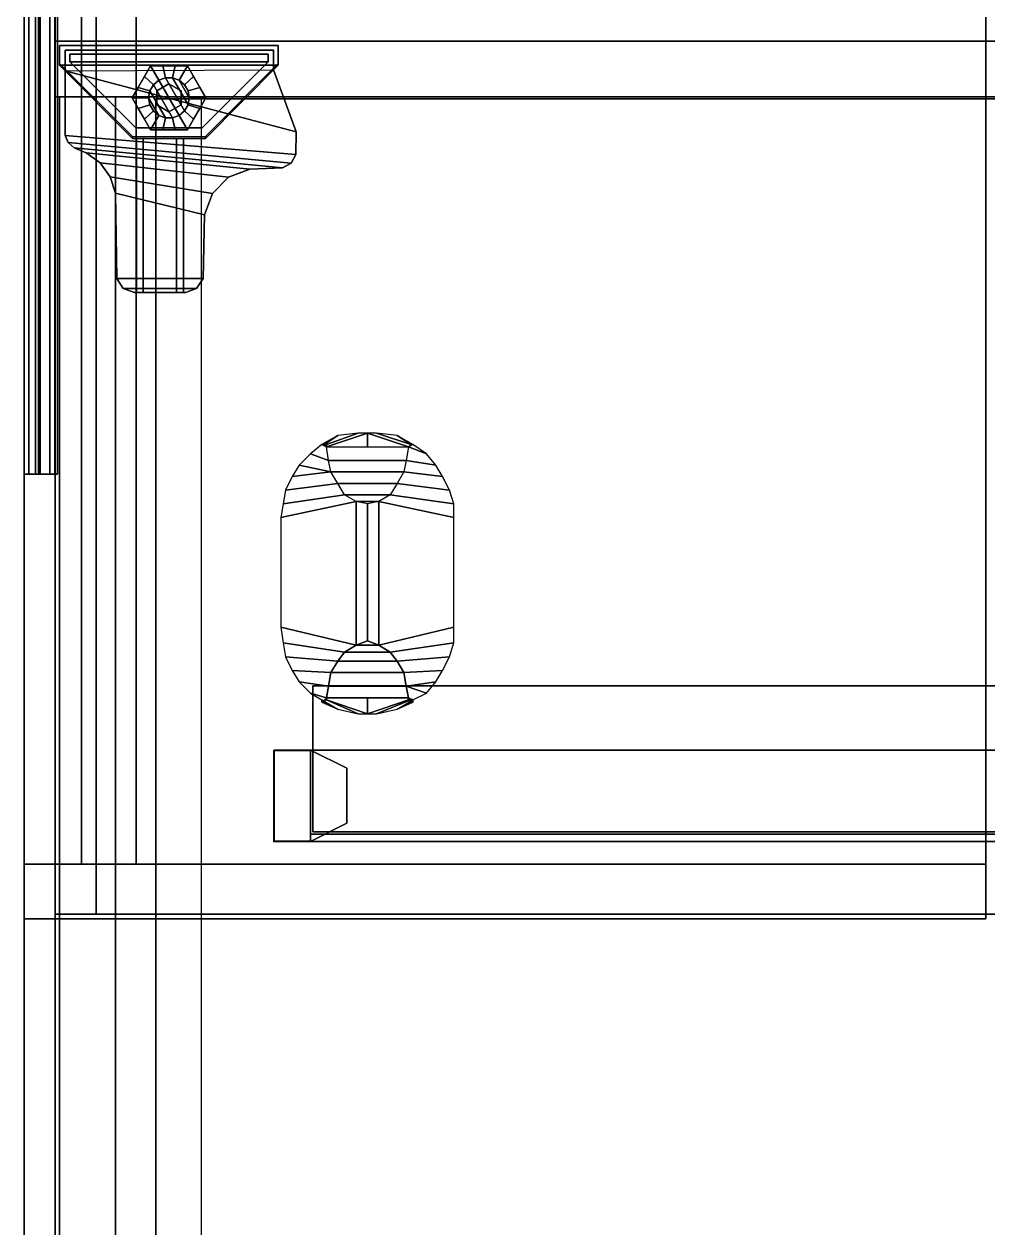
# Model space of a CAD drawing. Header units: inches. Extents: x 249 to 345, y -1454 to -1310.
# Drawn here: x 248.76 to 261.98, y -1398.45 to -1381.95 of the extents above; entities that cross this region are included whole.
import ezdxf

# ---------------------------------------------------------------- set-up
doc = ezdxf.new("R2010")
doc.units = ezdxf.units.IN
doc.header["$LTSCALE"] = 48
doc.header["$MEASUREMENT"] = 0
for name, color, linetype in [('A-FURN', 7, 'Continuous'), ('A-FURN-3-NODE', 7, 'Continuous'), ('A-FURN-3-STOR-MDF', 7, 'Continuous'), ('A-FURN-ATTRIBUTE-T', 7, 'Continuous'), ('A-FURN-P-ACSY-T', 7, 'Continuous'), ('A-FURN-P-STOR-T', 6, 'Continuous'), ('A-FURN-P-WKSF-T', 1, 'Continuous'), ('AFIST-3-SHPT', 11, 'Continuous'), ('AFUAC-3-BTPT', 11, 'Continuous'), ('AFUAC-3-TBFB', 8, 'Continuous'), ('AFUAC-P', 7, 'Continuous'), ('AFUST-3-CSLM', 13, 'Continuous'), ('AFUST-3-EDLM', 10, 'Continuous'), ('AFUST-3-FTPT', 11, 'Continuous'), ('AFUST-3-GDPT', 4, 'Continuous'), ('AFUST-3-TPLM', 15, 'Continuous'), ('AFUST-P', 6, 'Continuous'), ('AFUUS-P', 6, 'Continuous'), ('AFUWK-3-EDLM', 10, 'Continuous'), ('AFUWK-3-GCBK', 19, 'Continuous'), ('AFUWK-3-GCPL', 19, 'Continuous'), ('AFUWK-3-TPLM', 15, 'Continuous'), ('AFUWK-P', 1, 'Continuous'), ('AFUWS-3-CPPT', 11, 'Continuous'), ('AFUWS-3-LGPT', 9, 'Continuous'), ('AFUWS-P', 1, 'Continuous')]:
    doc.layers.add(name, color=color, linetype=linetype)
doc.styles.get("Standard").update_dxf_attribs({"font": 'archquik.shx'})

# ---------------------------------------------------------------- blocks, each defined once
blk = doc.blocks.new('3_ZDOC42ML')
at = {"layer": 'A-FURN-3-NODE'}
blk.add_point((0, 0), dxfattribs=at)
at = {"layer": 'AFUUS-P'}
blk.add_point((0, 0), dxfattribs=at)
at = {"layer": 'A-FURN-P-STOR-T', "flags": 1}
for tag, height in [('CAPTG', 2.5), ('CAPPN', 0.001), ('CAPMG', 0.001), ('CAPMC', 0.001), ('CAPQT', 0.001), ('CAPDH', 0.001), ('CAPGC', 0.001)]:
    blk.add_attdef(tag, (0, 0), '', height=height, dxfattribs=at)
at = {"layer": 'A-FURN-3-STOR-MDF'}
mesh = blk.add_polyface(dxfattribs=at)
corners = [(42, 0, 48.75), (41.25, 0, 48.75), (41.25, 0, 63.75), (42, 0, 63.75), (41.25, -13.188, 48.75), (42, -13.188, 48.75), (42, -13.188, 63.75), (41.25, -13.188, 63.75), (0, 0, 48.75), (0, 0, 63.75), (0.75, 0, 63.75), (0.75, 0, 48.75), (0, -13.188, 48.75), (0.75, -13.188, 48.75), (0.75, -13.188, 63.75), (0, -13.188, 63.75), (0.75, -13.188, 63), (41.25, -13.188, 63), (41.25, 0, 63), (0.75, 0, 63)]
mesh.append_faces([[corners[k] for k in face] for face in [(0, 1, 2, 3), (4, 5, 6, 7), (1, 0, 5, 4), (7, 6, 3, 2), (8, 9, 10, 11), (12, 13, 14, 15), (8, 11, 13, 12), (15, 14, 10, 9), (16, 17, 7, 14), (14, 7, 2, 10), (19, 18, 17, 16), (12, 15, 9, 8), (13, 11, 10, 14), (4, 7, 2, 1), (5, 0, 3, 6), (19, 10, 2, 18)]])
mesh = blk.add_polyface(dxfattribs=at)
corners = [(0.75, -0.786, 63), (41.25, -0.786, 63), (41.25, -0.786, 48.75), (0.75, -0.786, 48.75)]
mesh.append_faces([[corners[k] for k in face] for face in [(0, 1, 2, 3)]])
mesh = blk.add_polyface(dxfattribs=at)
corners = [(0.75, -13.188, 49.75), (41.25, -13.188, 49.75), (41.25, -1.536, 49.75), (0.75, -1.536, 49.75), (0.75, -13.188, 50.5), (41.25, -13.188, 50.5), (41.25, -1.536, 50.5), (0.75, -1.536, 50.5)]
mesh.append_faces([[corners[k] for k in face] for face in [(0, 1, 2, 3), (7, 6, 5, 4), (4, 5, 1, 0)]])
mesh = blk.add_polyface(dxfattribs=at)
corners = [(0.75, -1.536, 48.75), (41.25, -1.536, 48.75), (41.25, -1.536, 63), (0.75, -1.536, 63)]
mesh.append_faces([[corners[k] for k in face] for face in [(0, 1, 2, 3)]])
blk = doc.blocks.new('3KL243624A')
at = {"layer": 'AFUST-P'}
blk.add_point((36, 24), dxfattribs=at)
at = {"layer": 'AFIST-3-SHPT'}
mesh = blk.add_polyface(dxfattribs=at)
corners = [(0.796, 0.502, 17.204), (0.796, 0.502, 16.704), (35.206, 0.502, 16.704), (35.206, 0.502, 17.204), (35.206, 1.123, 16.704), (0.796, 1.123, 16.704), (0.796, 22.621, 17.204), (35.206, 22.621, 17.204), (35.206, 22.621, 16.704), (0.796, 22.621, 16.704), (0.796, 21.999, 16.704), (35.206, 21.999, 16.704)]
mesh.append_faces([[corners[k] for k in face] for face in [(0, 1, 2, 3), (1, 5, 4, 2), (6, 0, 3, 7), (7, 8, 9, 6), (8, 11, 10, 9)]])
mesh = blk.add_polyface(dxfattribs=at)
corners = [(35.206, 1.813, 16.829), (35.206, 1.813, 16.992), (35.206, 0.567, 17.204), (35.206, 0.567, 16.829), (35.206, 22.555, 16.829), (35.206, 22.555, 17.204), (35.206, 21.309, 16.992), (35.206, 21.309, 16.829), (35.206, 20.967, 16.829), (35.206, 20.967, 16.992), (35.206, 3.045, 16.992), (35.206, 3.045, 16.829)]
mesh.append_faces([[corners[k] for k in face] for face in [(6, 5, 9, 9), (2, 10, 9, 5), (10, 2, 1, 1)]], dxfattribs={"vtx0": -1, "vtx1": -1, "vtx2": -1})
mesh.append_faces([[corners[k] for k in face] for face in [(0, 1, 2, 3), (4, 5, 6, 7), (8, 9, 10, 11)]], dxfattribs={"vtx1": -1})
at = {"layer": 'AFUST-3-CSLM'}
mesh = blk.add_polyface(dxfattribs=at)
corners = [(0.765, 0, 4.704), (0.765, 23.175, 4.704), (35.235, 23.175, 4.704), (35.235, 0, 4.704), (36, 0, 22.127), (36, 24, 22.127), (36, 24, 3.939), (36, 0, 3.939), (35.235, 24, 22.127), (35.235, 0, 22.127), (35.235, 0, 3.939), (35.235, 24, 3.939), (35.235, 23.175, 3.939), (0.765, 23.175, 3.939), (0.765, 23.175, 22.127), (35.235, 23.175, 22.127), (35.235, 23.94, 22.127), (0.765, 23.94, 22.127), (0.765, 23.94, 3.939), (35.235, 23.94, 3.939), (0, 0, 3.939), (0, 24, 3.939), (0, 24, 22.127), (0, 0, 22.127), (0.765, 0, 22.127), (0.765, 24, 22.127), (0.765, 24, 3.939), (0.765, 0, 3.939)]
mesh.append_faces([[corners[k] for k in face] for face in [(0, 1, 2, 3), (4, 5, 6, 7), (8, 9, 4, 5), (10, 11, 8, 9), (6, 7, 10, 11), (4, 9, 10, 7), (6, 11, 8, 5), (15, 14, 13, 12), (14, 15, 16, 17), (19, 18, 17, 16), (18, 19, 12, 13), (12, 19, 16, 15), (14, 17, 18, 13), (12, 10, 3, 2), (20, 21, 22, 23), (22, 23, 24, 25), (24, 25, 26, 27), (26, 27, 20, 21), (20, 27, 24, 23), (10, 12, 13, 27), (1, 0, 27, 13), (3, 10, 27, 0), (21, 26, 25, 22)]])
at = {"layer": 'AFUST-3-EDLM'}
mesh = blk.add_polyface(dxfattribs=at)
corners = [(0, 24, 22.892), (0, 24, 22.127), (0, 0, 22.127), (0, 0, 22.892), (36, 0, 22.892), (36, 0, 22.127), (36, 24, 22.127), (36, 24, 22.892)]
mesh.append_faces([[corners[k] for k in face] for face in [(0, 1, 2, 3), (5, 4, 3, 2), (4, 5, 6, 7), (1, 0, 7, 6)]])
at = {"layer": 'AFUST-3-TPLM'}
mesh = blk.add_polyface(dxfattribs=at)
corners = [(0, 24, 22.892), (0, 0, 22.892), (36, 0, 22.892), (36, 24, 22.892)]
mesh.append_faces([[corners[k] for k in face] for face in [(0, 1, 2, 3)]])
mesh = blk.add_polyface(dxfattribs=at)
corners = [(0, 24, 22.127), (0, 0, 22.127), (36, 0, 22.127), (36, 24, 22.127)]
mesh.append_faces([[corners[k] for k in face] for face in [(0, 1, 2, 3)]])
blk = doc.blocks.new('336X24_ZF')
at = {"layer": 'AFUST-3-FTPT'}
mesh = blk.add_polyface(dxfattribs=at)
corners = [(35.94, 23.943, 3.939), (35.94, 23.943, 0.541), (35.694, 23.943, 0.541), (35.669, 23.943, 3.939), (34.666, 22.939, 3.939), (34.691, 22.939, 0.541), (34.691, 21.94, 0.541), (34.666, 21.94, 3.939), (35.669, 20.941, 3.939), (35.694, 20.941, 0.541), (35.94, 20.941, 0.541), (35.94, 20.941, 3.939)]
mesh.append_faces([[corners[k] for k in face] for face in [(0, 1, 2, 3), (5, 4, 3, 2), (4, 5, 6, 7), (9, 8, 7, 6), (8, 9, 10, 11), (1, 0, 11, 10)]])
mesh.append_faces([[corners[k] for k in face] for face in [(0, 3, 8, 11)]], dxfattribs={"vtx1": -1})
mesh.append_faces([[corners[k] for k in face] for face in [(3, 4, 7, 8)]], dxfattribs={"vtx3": -1})
mesh = blk.add_polyface(dxfattribs=at)
corners = [(32.555, 22.915, 4.001), (32.555, 22.915, 3.841), (32.555, 22.215, 3.841), (32.555, 22.215, 4.001), (32.609, 23.07, 4.001), (32.609, 23.07, 3.841), (33.916, 23.175, 4.001), (33.916, 23.175, 3.841), (32.747, 23.157, 3.841), (32.747, 23.157, 4.001), (32.608, 22.061, 4.001), (32.608, 22.061, 3.841), (32.745, 21.973, 4.001), (32.745, 21.973, 3.841), (33.618, 21.955, 3.841), (33.618, 21.955, 4.001), (34.14, 23.247, 4.001), (34.14, 23.247, 3.841), (34.33, 23.385, 4.001), (34.33, 23.385, 3.841), (34.537, 23.742, 4.001), (34.537, 23.742, 3.841), (34.469, 23.575, 3.841), (34.469, 23.575, 4.001), (34.609, 23.822, 4.001), (34.609, 23.822, 3.841), (34.707, 23.864, 4.001), (34.707, 23.864, 3.841), (33.912, 21.845, 4.001), (33.912, 21.845, 3.841), (34.134, 21.624, 4.001), (34.134, 21.624, 3.841), (34.245, 21.331, 3.841), (34.245, 21.331, 4.001), (34.263, 20.882, 4.001), (34.263, 20.882, 3.841), (34.328, 20.764, 4.001), (34.328, 20.764, 3.841), (35.877, 23.864, 4.001), (35.877, 23.864, 3.939), (35.59, 23.864, 3.939), (35.59, 23.864, 4.001), (35.877, 21.005, 4.001), (35.877, 21.005, 3.939), (35.605, 21.005, 3.939), (35.605, 21.005, 4.001), (34.754, 20.696, 3.841), (34.754, 20.696, 4.001), (35.605, 21.005, 3.841), (34.445, 20.698, 4.001), (34.445, 20.698, 3.841), (35.59, 23.864, 3.841)]
mesh.append_faces([[corners[k] for k in face] for face in [(0, 1, 2, 3), (6, 7, 8, 9), (12, 13, 14, 15), (20, 21, 22, 23), (35, 34, 33, 32), (39, 38, 42, 43), (45, 44, 43, 42), (48, 45, 47, 46), (49, 50, 46, 47)]])
mesh.append_faces([[corners[k] for k in face] for face in [(5, 4, 9, 8), (11, 10, 3, 2), (25, 24, 26, 27), (19, 18, 23, 22), (29, 28, 15, 14), (37, 36, 34, 35)]], dxfattribs={"vtx0": -1})
mesh.append_faces([[corners[k] for k in face] for face in [(17, 16, 18, 19), (31, 30, 28, 29), (11, 5, 8, 13), (17, 29, 14, 7), (19, 31, 29, 17), (22, 32, 31, 19), (13, 8, 7, 14), (27, 50, 37, 25), (25, 37, 35, 21), (51, 46, 50, 27)]], dxfattribs={"vtx0": -1, "vtx2": -1})
mesh.append_faces([[corners[k] for k in face] for face in [(48, 46, 51, 51)]], dxfattribs={"vtx1": -1, "vtx2": -1})
mesh.append_faces([[corners[k] for k in face] for face in [(26, 41, 40, 40)]], dxfattribs={"vtx1": -1, "vtx2": -1, "vtx3": -1})
mesh.append_faces([[corners[k] for k in face] for face in [(35, 32, 22, 21)]], dxfattribs={"vtx1": -1, "vtx3": -1})
mesh.append_faces([[corners[k] for k in face] for face in [(1, 0, 4, 5), (13, 12, 10, 11), (7, 6, 16, 17), (21, 20, 24, 25), (32, 33, 30, 31), (38, 39, 40, 41), (50, 49, 36, 37), (2, 1, 5, 11)]], dxfattribs={"vtx2": -1})
mesh.append_faces([[corners[k] for k in face] for face in [(40, 51, 27, 26)]], dxfattribs={"vtx3": -1})
mesh = blk.add_polyface(dxfattribs=at)
corners = [(35.818, 23.799, 2.452), (35.818, 23.799, 0.217), (35.717, 23.799, 0.217), (35.717, 23.799, 2.452), (34.811, 22.893, 2.452), (34.811, 22.893, 0.217), (34.811, 21.987, 0.217), (34.811, 21.987, 2.452), (35.717, 21.081, 2.452), (35.717, 21.081, 0.217), (35.818, 21.081, 0.217), (35.818, 21.081, 2.452)]
mesh.append_faces([[corners[k] for k in face] for face in [(0, 1, 2, 3), (5, 4, 3, 2), (4, 5, 6, 7), (9, 8, 7, 6), (8, 9, 10, 11), (1, 0, 11, 10)]])
mesh.append_faces([[corners[k] for k in face] for face in [(1, 10, 9, 2), (6, 5, 2, 9)]], dxfattribs={"vtx2": -1})
mesh = blk.add_polyface(dxfattribs=at)
corners = [(32.555, 22.887, 3.716), (32.555, 22.793, 3.716), (32.555, 22.793, 3.841), (32.555, 22.887, 3.841), (34.67, 22.793, 3.344), (34.67, 22.887, 3.344), (34.666, 22.887, 3.841), (34.666, 22.793, 3.841)]
mesh.append_faces([[corners[k] for k in face] for face in [(0, 1, 2, 3), (1, 0, 5, 4), (6, 5, 0, 3), (2, 1, 4, 7)]])
mesh = blk.add_polyface(dxfattribs=at)
corners = [(32.555, 22.337, 3.716), (32.555, 22.243, 3.716), (32.555, 22.243, 3.841), (32.555, 22.337, 3.841), (34.67, 22.243, 3.344), (34.67, 22.337, 3.344), (34.666, 22.337, 3.841), (34.666, 22.243, 3.841)]
mesh.append_faces([[corners[k] for k in face] for face in [(0, 1, 2, 3), (1, 0, 5, 4), (6, 5, 0, 3), (2, 1, 4, 7)]])
at = {"layer": 'AFUST-3-GDPT'}
mesh = blk.add_polyface(dxfattribs=at)
corners = [(35.659, 22.693, 0.097), (35.462, 22.579), (35.4, 22.653), (35.514, 22.776, 0.054), (35.316, 22.702), (35.365, 22.862, 0.055), (35.221, 22.719), (35.221, 22.945, 0.1), (35.126, 22.702), (35.077, 22.862, 0.052), (35.042, 22.653), (34.927, 22.776, 0.051), (34.98, 22.579), (34.784, 22.693, 0.096), (34.947, 22.488), (34.784, 22.525, 0.053), (34.947, 22.392), (34.784, 22.353, 0.053), (34.98, 22.301), (34.784, 22.187, 0.097), (35.659, 22.693, 0.217), (35.221, 22.945, 0.217), (34.784, 22.693, 0.217), (34.784, 22.187, 0.217), (35.659, 22.525, 0.054), (35.495, 22.488), (35.659, 22.353, 0.055), (35.496, 22.392), (35.659, 22.187, 0.1), (35.463, 22.301), (35.515, 22.104, 0.052), (35.4, 22.226), (35.365, 22.018, 0.051), (35.317, 22.178), (35.221, 21.935, 0.096), (35.221, 22.161), (35.076, 22.018, 0.053), (35.126, 22.178), (34.928, 22.104, 0.053), (35.042, 22.226), (35.659, 22.187, 0.217), (35.221, 21.935, 0.217)]
mesh.append_faces([[corners[k] for k in face] for face in [(5, 4, 6, 7), (11, 10, 12, 13), (17, 16, 18, 19), (6, 12, 10, 8), (24, 25, 1, 0), (30, 31, 29, 28), (36, 37, 35, 34)]], dxfattribs={"vtx0": -1})
mesh.append_faces([[corners[k] for k in face] for face in [(3, 2, 4, 5), (9, 8, 10, 11), (15, 14, 16, 17), (20, 3, 5, 21), (21, 9, 11, 22), (22, 11, 13, 13), (22, 15, 17, 23), (23, 17, 19, 19), (16, 2, 1, 18), (2, 16, 14, 4), (12, 6, 4, 14), (26, 27, 25, 24), (32, 33, 31, 30), (38, 39, 37, 36), (20, 24, 0, 0), (40, 26, 24, 20), (26, 40, 28, 28), (41, 32, 30, 40), (32, 41, 34, 34), (23, 38, 36, 41), (38, 23, 19, 19), (18, 1, 25, 39), (27, 37, 39, 25), (37, 27, 29, 35)]], dxfattribs={"vtx0": -1, "vtx2": -1})
mesh.append_faces([[corners[k] for k in face] for face in [(28, 40, 30, 30), (34, 41, 36, 36)]], dxfattribs={"vtx1": -1, "vtx2": -1})
mesh.append_faces([[corners[k] for k in face] for face in [(0, 1, 2, 3), (7, 6, 8, 9), (13, 12, 14, 15), (28, 29, 27, 26), (34, 35, 33, 32), (19, 18, 39, 38), (31, 33, 35, 29)]], dxfattribs={"vtx2": -1})
mesh.append_faces([[corners[k] for k in face] for face in [(20, 0, 3, 3), (5, 7, 21, 21), (21, 7, 9, 9), (22, 13, 15, 15)]], dxfattribs={"vtx2": -1, "vtx3": -1})
mesh.append_faces([[corners[k] for k in face] for face in [(20, 21, 22, 23), (23, 41, 40, 20)]], dxfattribs={"vtx3": -1})
mesh = blk.add_polyface(dxfattribs=at)
corners = [(35.03, 22.44, 0.217), (35.03, 22.44, 1.217), (35.125, 22.275, 1.217), (35.125, 22.275, 0.217), (35.317, 22.275, 1.217), (35.317, 22.275, 0.217), (35.412, 22.44, 1.217), (35.412, 22.44, 0.217), (35.317, 22.605, 1.217), (35.317, 22.605, 0.217), (35.125, 22.605, 1.217), (35.125, 22.605, 0.217)]
mesh.append_faces([[corners[k] for k in face] for face in [(0, 1, 2, 3), (3, 2, 4, 5), (5, 4, 6, 7), (7, 6, 8, 9), (9, 8, 10, 11), (11, 10, 1, 0)]])
blk = doc.blocks.new('KL243624A_THREEDVIEW_INVFOOT_____INVFOOT_____.ZF')
at = {"layer": 'A-FURN'}
blk.add_blockref('336X24_ZF', (0, 0), dxfattribs=at)
blk = doc.blocks.new('3_KL243624A_____XI_____XO_____INVFOOT_____-ZF')
at = {"layer": 'A-FURN'}
for name in ['3KL243624A', 'KL243624A_THREEDVIEW_INVFOOT_____INVFOOT_____.ZF']:
    blk.add_blockref(name, (0, 0), dxfattribs=at)
at = {"layer": 'A-FURN-ATTRIBUTE-T'}
blk.add_attdef('CAPTG', (0, 1), '', height=2.5, dxfattribs=at)
at = {"layer": 'A-FURN-ATTRIBUTE-T', "flags": 1}
for tag in ['CAPPN', 'CAPMG', 'CAPMC', 'CAPQT', 'CAPDH']:
    blk.add_attdef(tag, (0, 0), '', height=0.001, dxfattribs=at)
blk = doc.blocks.new('3_T52484S')
at = {"layer": 'AFUWK-P'}
for p in [(0, 0), (4.6875, -4.28125)]:
    blk.add_point(p, dxfattribs=at)
at = {"layer": 'A-FURN-P-WKSF-T', "flags": 1}
for tag, height in [('CAPTG', 2.5), ('CAPPN', 0.001), ('CAPMG', 0.001), ('CAPMC', 0.001), ('CAPQT', 0.001), ('CAPDH', 0.001), ('CAPGC', 0.001)]:
    blk.add_attdef(tag, (0, 0), '', height=height, dxfattribs=at)
at = {"layer": 'AFUWK-3-EDLM'}
mesh = blk.add_polyface(dxfattribs=at)
corners = [(0, 0, 28.25), (84, 0, 28.25), (84, 0, 29.5), (0, 0, 29.5), (84, -24, 28.25), (84, -24, 29.5), (0, -24, 28.25), (0, -24, 29.5)]
mesh.append_faces([[corners[k] for k in face] for face in [(0, 1, 2, 3), (1, 4, 5, 2), (4, 6, 7, 5), (6, 0, 3, 7)]])
at = {"layer": 'AFUWK-3-GCBK'}
mesh = blk.add_polyface(dxfattribs=at)
corners = [(2.75, -4.40625, 29.59375), (2.8125, -4.6875, 29.59375), (2.90625, -4.875, 29.59375), (2.9375, -4.875, 29.59375), (2.75, -4.28125, 29.59375), (2.9375, -4.84375, 29.59375), (2.96875, -4.28125, 29.59375), (2.96875, -4.84375, 29.59375), (2.9375, -4.90625, 29.59375), (2.90625, -4.90625, 29.59375), (3.125, -3.75, 29.59375), (2.96875, -3.71875, 29.59375), (3.125, -4.8125, 29.59375), (3.3125, -4.78125, 29.59375), (3.3125, -3.78125, 29.59375), (3.6875, -4.125, 29.59375), (3.59375, -3.96875, 29.59375), (3.59375, -4.59375, 29.59375), (3.6875, -4.4375, 29.59375), (3.46875, -3.875, 29.59375), (3.46875, -4.6875, 29.59375), (3.75, -4.28125, 29.59375), (2.9375, -3.71875, 29.59375), (2.90625, -3.6875, 29.59375), (2.8125, -3.875, 29.59375), (2.75, -4.15625, 29.59375), (2.90625, -3.65625, 29.59375), (2.9375, -3.65625, 29.59375)]
mesh.append_faces([[corners[k] for k in face] for face in [(6, 4, 5, 7)]], dxfattribs={"vtx0": -1, "vtx1": -1, "vtx3": -1})
mesh.append_faces([[corners[k] for k in face] for face in [(10, 12, 13, 14), (19, 20, 17, 16), (14, 13, 20, 19), (24, 26, 27, 27)]], dxfattribs={"vtx0": -1, "vtx2": -1})
mesh.append_faces([[corners[k] for k in face] for face in [(1, 9, 2, 2), (22, 25, 4, 4)]], dxfattribs={"vtx0": -1, "vtx2": -1, "vtx3": -1})
mesh.append_faces([[corners[k] for k in face] for face in [(8, 9, 1, 1), (21, 15, 18, 18)]], dxfattribs={"vtx1": -1, "vtx2": -1})
mesh.append_faces([[corners[k] for k in face] for face in [(11, 22, 4, 6), (23, 26, 24, 24)]], dxfattribs={"vtx1": -1, "vtx2": -1, "vtx3": -1})
mesh.append_faces([[corners[k] for k in face] for face in [(0, 1, 2, 3), (4, 0, 3, 5), (10, 11, 7, 12), (15, 16, 17, 18), (22, 23, 24, 25)]], dxfattribs={"vtx1": -1, "vtx3": -1})
mesh = blk.add_polyface(dxfattribs=at)
corners = [(6.59375, -4.28125, 29.59375), (6.40625, -4.28125, 29.59375), (6.40625, -4.84375, 29.59375), (6.4375, -4.875, 29.59375), (6.59375, -4.40625, 29.59375), (6.5625, -4.6875, 29.59375), (6.4375, -4.90625, 29.59375), (6.21875, -3.75, 29.59375), (6.40625, -3.71875, 29.59375), (6.21875, -4.8125, 29.59375), (6.0625, -4.78125, 29.59375), (6.0625, -3.78125, 29.59375), (5.65625, -4.125, 29.59375), (5.75, -3.96875, 29.59375), (5.75, -4.59375, 29.59375), (5.65625, -4.4375, 29.59375), (5.90625, -3.875, 29.59375), (5.90625, -4.6875, 29.59375), (5.625, -4.28125, 29.59375), (6.59375, -4.15625, 29.59375), (6.5625, -3.875, 29.59375), (6.4375, -3.6875, 29.59375), (6.4375, -3.71875, 29.59375), (6.4375, -3.65625, 29.59375)]
mesh.append_faces([[corners[k] for k in face] for face in [(0, 1, 2, 2), (8, 1, 0, 0)]], dxfattribs={"vtx0": -1, "vtx1": -1, "vtx2": -1, "vtx3": -1})
mesh.append_faces([[corners[k] for k in face] for face in [(7, 9, 10, 11), (16, 17, 14, 13), (11, 10, 17, 16)]], dxfattribs={"vtx0": -1, "vtx2": -1})
mesh.append_faces([[corners[k] for k in face] for face in [(3, 5, 4, 4), (20, 23, 21, 21)]], dxfattribs={"vtx0": -1, "vtx2": -1, "vtx3": -1})
mesh.append_faces([[corners[k] for k in face] for face in [(18, 12, 15, 15)]], dxfattribs={"vtx1": -1, "vtx2": -1})
mesh.append_faces([[corners[k] for k in face] for face in [(3, 6, 5, 5)]], dxfattribs={"vtx1": -1, "vtx2": -1, "vtx3": -1})
mesh.append_faces([[corners[k] for k in face] for face in [(2, 3, 4, 0), (7, 8, 2, 9), (12, 13, 14, 15), (19, 20, 21, 22), (0, 19, 22, 8)]], dxfattribs={"vtx1": -1, "vtx3": -1})
at = {"layer": 'AFUWK-3-GCPL'}
mesh = blk.add_polyface(dxfattribs=at)
corners = [(5.625, -3.125, 29.59375), (5.4375, -3.09375, 29.59375), (5.65625, -4.125, 29.59375), (5.75, -3.96875, 29.59375), (5.90625, -3.875, 29.59375), (5.8125, -3.15625, 29.59375), (6.0625, -3.78125, 29.59375), (6.15625, -3.34375, 29.59375), (6, -3.25, 29.59375), (6.40625, -3.71875, 29.59375), (6.4375, -3.6875, 29.59375), (6.4375, -3.65625, 29.59375), (6.4375, -3.71875, 29.59375), (6.21875, -3.75, 29.59375), (6.3125, -3.5, 29.59375), (3.6875, -4.125, 29.59375), (3.9375, -3.09375, 29.59375), (3.71875, -3.125, 29.59375), (3.59375, -3.96875, 29.59375), (3.34375, -3.25, 29.59375), (3.1875, -3.34375, 29.59375), (3.125, -3.75, 29.59375), (3.3125, -3.78125, 29.59375), (3.03125, -3.5, 29.59375), (2.9375, -3.65625, 29.59375), (2.90625, -3.65625, 29.59375), (2.96875, -3.71875, 29.59375), (2.90625, -3.6875, 29.59375), (2.9375, -3.71875, 29.59375), (3.53125, -3.15625, 29.59375), (3.46875, -3.875, 29.59375), (3.75, -4.28125, 29.59375), (5.625, -4.28125, 29.59375), (3.6875, -4.4375, 29.59375), (3.59375, -4.59375, 29.59375), (3.71875, -5.46875, 29.59375), (3.9375, -5.46875, 29.59375), (3.46875, -4.6875, 29.59375), (3.53125, -5.40625, 29.59375), (3.34375, -5.3125, 29.59375), (3.3125, -4.78125, 29.59375), (3.125, -4.8125, 29.59375), (3.1875, -5.21875, 29.59375), (3.03125, -5.09375, 29.59375), (2.9375, -4.84375, 29.59375), (2.9375, -4.875, 29.59375), (2.90625, -4.875, 29.59375), (2.96875, -4.84375, 29.59375), (2.9375, -4.90625, 29.59375), (2.90625, -4.90625, 29.59375), (5.65625, -4.4375, 29.59375), (5.4375, -5.46875, 29.59375), (5.625, -5.46875, 29.59375), (5.75, -4.59375, 29.59375), (5.8125, -5.40625, 29.59375), (5.90625, -4.6875, 29.59375), (6, -5.3125, 29.59375), (6.15625, -5.21875, 29.59375), (6.21875, -4.8125, 29.59375), (6.0625, -4.78125, 29.59375), (6.40625, -4.84375, 29.59375), (6.3125, -5.09375, 29.59375), (6.4375, -4.90625, 29.59375), (6.4375, -4.875, 29.59375)]
mesh.append_faces([[corners[k] for k in face] for face in [(48, 47, 46, 49)]], dxfattribs={"vtx0": -1, "vtx1": -1})
mesh.append_faces([[corners[k] for k in face] for face in [(5, 4, 6, 8), (15, 16, 17, 18), (18, 17, 29, 30), (39, 40, 41, 42), (38, 37, 40, 39), (50, 51, 52, 53), (53, 52, 54, 55), (32, 31, 33, 50)]], dxfattribs={"vtx0": -1, "vtx2": -1})
mesh.append_faces([[corners[k] for k in face] for face in [(6, 7, 8, 8), (9, 10, 11, 11), (41, 43, 42, 42), (60, 61, 62, 62), (60, 62, 63, 63)]], dxfattribs={"vtx0": -1, "vtx2": -1, "vtx3": -1})
mesh.append_faces([[corners[k] for k in face] for face in [(12, 10, 9, 9)]], dxfattribs={"vtx1": -1, "vtx2": -1})
mesh.append_faces([[corners[k] for k in face] for face in [(1, 16, 15, 2), (36, 51, 50, 33)]], dxfattribs={"vtx1": -1, "vtx2": -1, "vtx3": -1})
mesh.append_faces([[corners[k] for k in face] for face in [(0, 1, 2, 3), (3, 4, 5, 0), (13, 9, 11, 14), (6, 13, 14, 7), (19, 20, 21, 22), (20, 23, 26, 21), (29, 19, 22, 30), (15, 31, 32, 2), (33, 34, 35, 36), (34, 37, 38, 35), (41, 47, 48, 43), (56, 57, 58, 59), (54, 56, 59, 55), (57, 61, 60, 58)]], dxfattribs={"vtx1": -1, "vtx3": -1})
mesh.append_faces([[corners[k] for k in face] for face in [(44, 45, 46, 47)]], dxfattribs={"vtx2": -1})
mesh.append_faces([[corners[k] for k in face] for face in [(23, 24, 25, 26), (25, 27, 28, 26)]], dxfattribs={"vtx2": -1, "vtx3": -1})
at = {"layer": 'AFUWK-3-TPLM'}
mesh = blk.add_polyface(dxfattribs=at)
corners = [(84, -24, 28.25), (84, 0, 28.25), (0, 0, 28.25), (0, -24, 28.25)]
mesh.append_faces([[corners[k] for k in face] for face in [(0, 1, 2, 3)]])
mesh = blk.add_polyface(dxfattribs=at)
corners = [(84, -24, 29.5), (84, 0, 29.5), (0, 0, 29.5), (0, -24, 29.5)]
mesh.append_faces([[corners[k] for k in face] for face in [(0, 1, 2, 3)]])
blk = doc.blocks.new('3_ZWMTB2042')
at = {"layer": 'AFUAC-P'}
blk.add_point((0, 0), dxfattribs=at)
at = {"layer": 'A-FURN-P-ACSY-T', "flags": 1}
for tag, height in [('CAPTG', 2.5), ('CAPPN', 0.001), ('CAPMG', 0.001), ('CAPMC', 0.001), ('CAPQT', 0.001), ('CAPDH', 0.001), ('CAPGC', 0.001)]:
    blk.add_attdef(tag, (0, 0), '', height=height, dxfattribs=at)
at = {"layer": 'AFUAC-3-BTPT'}
mesh = blk.add_polyface(dxfattribs=at)
corners = [(6.093, 0, 45.964), (36.033, 0, 45.964), (36.033, -0.066, 45.964), (6.093, -0.066, 45.964), (6.093, -0.066, 46.398), (36.033, -0.066, 46.398), (36.033, -0.222, 46.398), (6.093, -0.222, 46.398), (6.093, -0.222, 46.686), (36.033, -0.222, 46.686), (6.093, -0.421, 46.47), (36.033, -0.421, 46.47), (36.033, -0.457, 46.47), (6.093, -0.457, 46.47), (6.093, -0.457, 47.673), (36.033, -0.457, 47.673), (6.093, -0.421, 47.673), (36.033, -0.421, 47.673), (36.033, -0.355, 47.673), (6.093, -0.355, 47.673), (6.093, -0.355, 47.239), (36.033, -0.355, 47.239), (36.033, -0.199, 47.239), (6.093, -0.199, 47.239), (6.093, -0.199, 46.95), (36.033, -0.199, 46.95), (36.033, 0, 46.752), (6.093, 0, 46.752), (6.093, 0, 46.464), (36.033, 0, 46.464), (6.093, -0.421, 47.173), (6.093, -0.265, 47.173), (6.093, -0.265, 46.923), (6.093, -0.066, 46.724), (6.093, -0.066, 46.464), (36.033, -0.421, 47.173), (36.033, -0.265, 47.173), (36.033, -0.265, 46.923), (36.033, -0.066, 46.724), (36.033, -0.066, 46.464), (6.093, -0.156, 46.464), (6.093, -0.156, 46.714), (36.033, -0.156, 46.714), (36.033, -0.355, 46.913), (6.093, -0.355, 46.913), (6.093, -0.355, 47.173), (36.033, -0.355, 47.173), (6.093, -0.421, 46.885), (36.033, -0.156, 46.464), (36.033, -0.421, 46.885)]
mesh.append_faces([[corners[k] for k in face] for face in [(0, 1, 2, 3), (5, 4, 3, 2), (4, 5, 6, 7), (9, 8, 7, 6), (10, 11, 12, 13), (15, 14, 13, 12), (14, 15, 17, 16), (11, 10, 16, 17), (16, 17, 18, 19), (21, 20, 19, 18), (20, 21, 22, 23), (25, 24, 23, 22), (24, 25, 26, 27), (29, 28, 27, 26), (10, 13, 14, 16), (17, 15, 12, 11), (44, 43, 42, 41), (43, 44, 45, 46), (1, 0, 28, 29), (48, 40, 41, 42), (40, 48, 29, 28)]])
mesh.append_faces([[corners[k] for k in face] for face in [(33, 27, 28, 34), (35, 21, 18, 17), (44, 47, 30, 45), (29, 5, 2, 1)]], dxfattribs={"vtx0": -1})
mesh.append_faces([[corners[k] for k in face] for face in [(23, 31, 30, 20), (31, 23, 24, 32), (27, 33, 32, 24), (21, 35, 36, 22), (37, 25, 22, 36), (25, 37, 38, 26), (7, 40, 28, 4), (40, 7, 8, 41), (47, 44, 41, 8), (5, 29, 48, 6), (42, 9, 6, 48), (9, 42, 43, 49)]], dxfattribs={"vtx0": -1, "vtx2": -1})
mesh.append_faces([[corners[k] for k in face] for face in [(16, 19, 20, 30), (39, 29, 26, 38), (0, 3, 4, 28), (46, 35, 49, 43)]], dxfattribs={"vtx2": -1})
mesh = blk.add_polyface(dxfattribs=at)
corners = [(6.093, 0, 31.928), (36.033, 0, 31.928), (36.033, -0.066, 31.928), (6.093, -0.066, 31.928), (6.093, -0.066, 32.362), (36.033, -0.066, 32.362), (36.033, -0.222, 32.362), (6.093, -0.222, 32.362), (6.093, -0.222, 32.65), (36.033, -0.222, 32.65), (6.093, -0.421, 32.434), (36.033, -0.421, 32.434), (36.033, -0.457, 32.434), (6.093, -0.457, 32.434), (6.093, -0.457, 33.637), (36.033, -0.457, 33.637), (6.093, -0.421, 33.637), (36.033, -0.421, 33.637), (36.033, -0.355, 33.637), (6.093, -0.355, 33.637), (6.093, -0.355, 33.203), (36.033, -0.355, 33.203), (36.033, -0.199, 33.203), (6.093, -0.199, 33.203), (6.093, -0.199, 32.914), (36.033, -0.199, 32.914), (36.033, 0, 32.716), (6.093, 0, 32.716), (6.093, 0, 32.428), (36.033, 0, 32.428), (6.093, -0.421, 33.137), (6.093, -0.265, 33.137), (6.093, -0.265, 32.887), (6.093, -0.066, 32.688), (6.093, -0.066, 32.428), (36.033, -0.421, 33.137), (36.033, -0.265, 33.137), (36.033, -0.265, 32.887), (36.033, -0.066, 32.688), (36.033, -0.066, 32.428), (6.093, -0.156, 32.428), (6.093, -0.156, 32.678), (36.033, -0.156, 32.678), (36.033, -0.355, 32.877), (6.093, -0.355, 32.877), (6.093, -0.355, 33.137), (36.033, -0.355, 33.137), (6.093, -0.421, 32.849), (36.033, -0.156, 32.428), (36.033, -0.421, 32.849)]
mesh.append_faces([[corners[k] for k in face] for face in [(0, 1, 2, 3), (5, 4, 3, 2), (4, 5, 6, 7), (9, 8, 7, 6), (10, 11, 12, 13), (15, 14, 13, 12), (14, 15, 17, 16), (11, 10, 16, 17), (16, 17, 18, 19), (21, 20, 19, 18), (20, 21, 22, 23), (25, 24, 23, 22), (24, 25, 26, 27), (29, 28, 27, 26), (10, 13, 14, 16), (17, 15, 12, 11), (44, 43, 42, 41), (43, 44, 45, 46), (1, 0, 28, 29), (48, 40, 41, 42), (40, 48, 29, 28)]])
mesh.append_faces([[corners[k] for k in face] for face in [(33, 27, 28, 34), (35, 21, 18, 17), (44, 47, 30, 45), (29, 5, 2, 1)]], dxfattribs={"vtx0": -1})
mesh.append_faces([[corners[k] for k in face] for face in [(23, 31, 30, 20), (31, 23, 24, 32), (27, 33, 32, 24), (21, 35, 36, 22), (37, 25, 22, 36), (25, 37, 38, 26), (7, 40, 28, 4), (40, 7, 8, 41), (47, 44, 41, 8), (5, 29, 48, 6), (42, 9, 6, 48), (9, 42, 43, 49)]], dxfattribs={"vtx0": -1, "vtx2": -1})
mesh.append_faces([[corners[k] for k in face] for face in [(16, 19, 20, 30), (39, 29, 26, 38), (0, 3, 4, 28), (46, 35, 49, 43)]], dxfattribs={"vtx2": -1})
at = {"layer": 'AFUAC-3-TBFB'}
mesh = blk.add_polyface(dxfattribs=at)
corners = [(41.938, -0.987, 49.5), (0.062, -0.987, 49.5), (0.062, -0.427, 49.5), (41.938, -0.427, 49.5), (0.062, -0.987, 29.402), (0.062, -0.427, 29.402), (41.938, -0.987, 29.402), (41.938, -0.427, 29.402)]
mesh.append_faces([[corners[k] for k in face] for face in [(0, 1, 2, 3), (2, 1, 4, 5), (1, 0, 6, 4), (0, 3, 7, 6), (3, 2, 5, 7), (6, 7, 5, 4)]])
blk = doc.blocks.new('3_YWC42Z')
at = {"layer": 'AFUAC-P'}
blk.add_point((0, 0), dxfattribs=at)
at = {"layer": 'A-FURN-P-ACSY-T', "flags": 1}
for tag, height in [('CAPTG', 2.5), ('CAPPN', 0.001), ('CAPMG', 0.001), ('CAPMC', 0.001), ('CAPQT', 0.001), ('CAPDH', 0.001), ('CAPGC', 0.001)]:
    blk.add_attdef(tag, (0, 0), '', height=height, dxfattribs=at)
blk = doc.blocks.new('3_K6SS0518')
at = {"layer": 'AFUWS-P'}
for p in [(0, 0), (0, -18)]:
    blk.add_point(p, dxfattribs=at)
at = {"layer": 'A-FURN-P-ACSY-T', "flags": 1}
for tag, height in [('CAPTG', 2.5), ('CAPPN', 0.001), ('CAPMG', 0.001), ('CAPMC', 0.001), ('CAPQT', 0.001), ('CAPDH', 0.001), ('CAPGC', 0.001)]:
    blk.add_attdef(tag, (0, 0), '', height=height, dxfattribs=at)
at = {"layer": 'AFUWS-3-CPPT'}
mesh = blk.add_polyface(dxfattribs=at)
corners = [(0.004, -0.004, 28.25), (0, 0, 27.75), (0, -0.5, 27.75), (0.004, -0.5, 28.25), (1.25, 0, 27.75), (1.246, -0.004, 28.25), (1.246, -0.5, 28.25), (1.25, -0.5, 27.75)]
mesh.append_faces([[corners[k] for k in face] for face in [(0, 1, 2, 3), (1, 0, 5, 4), (6, 7, 4, 5), (7, 6, 3, 2), (1, 4, 7, 2), (6, 5, 0, 3)]])
mesh = blk.add_polyface(dxfattribs=at)
corners = [(0.004, -0.5, 23.055), (0, -0.5, 23.555), (0, 0, 23.555), (0.004, -0.004, 23.055), (1.246, -0.004, 23.055), (1.25, 0, 23.555), (1.25, -0.5, 23.555), (1.246, -0.5, 23.055)]
mesh.append_faces([[corners[k] for k in face] for face in [(0, 1, 2, 3), (5, 4, 3, 2), (4, 5, 6, 7), (1, 0, 7, 6), (1, 6, 5, 2), (0, 3, 4, 7)]])
mesh = blk.add_polyface(dxfattribs=at)
corners = [(0.004, -17.5, 28.25), (0, -17.5, 27.75), (0, -18, 27.75), (0.004, -17.996, 28.25), (1.246, -17.996, 28.25), (1.25, -18, 27.75), (1.25, -17.5, 27.75), (1.246, -17.5, 28.25)]
mesh.append_faces([[corners[k] for k in face] for face in [(0, 1, 2, 3), (5, 4, 3, 2), (4, 5, 6, 7), (1, 0, 7, 6), (1, 6, 5, 2), (0, 3, 4, 7)]])
mesh = blk.add_polyface(dxfattribs=at)
corners = [(0.004, -17.996, 23.055), (0, -18, 23.555), (0, -17.5, 23.555), (0.004, -17.5, 23.055), (1.25, -18, 23.555), (1.246, -17.996, 23.055), (1.246, -17.5, 23.055), (1.25, -17.5, 23.555)]
mesh.append_faces([[corners[k] for k in face] for face in [(0, 1, 2, 3), (1, 0, 5, 4), (6, 7, 4, 5), (7, 6, 3, 2), (1, 4, 7, 2), (6, 5, 0, 3)]])
at = {"layer": 'AFUWS-3-LGPT'}
mesh = blk.add_polyface(dxfattribs=at)
corners = [(0, -18, 27.75), (0, -18, 23.555), (1.25, -18, 23.555), (1.25, -18, 27.75), (1.25, -17.5, 27.75), (1.25, -17.5, 23.555), (1.001, -17.001, 23.555), (1.001, -17.001, 27.75), (0.25, -17.001, 27.75), (0.25, -17.001, 23.555), (0, -17.5, 23.555), (0, -17.5, 27.75), (1.25, 0, 27.75), (1.25, 0, 23.555), (0, 0, 23.555), (0, 0, 27.75), (1.25, -0.5, 23.555), (1.25, -0.5, 27.75), (1.001, -0.999, 27.75), (1.001, -0.999, 23.555), (0.25, -0.999, 23.555), (0.25, -0.999, 27.75), (0, -0.5, 27.75), (0, -0.5, 23.555), (0, -17.5, 23.055), (0, -0.5, 23.055), (1.25, -0.5, 23.055), (1.25, -17.5, 23.055), (0, -0.5, 28.25), (0, -17.5, 28.25), (1.25, -17.5, 28.15), (1.25, -0.5, 28.15), (0.099, -0.5, 28.15), (0.099, -17.5, 28.15), (0.099, -17.5, 28.25), (0.099, -0.5, 28.25), (0, -0.5, 28.15), (0, -17.5, 28.15)]
mesh.append_faces([[corners[k] for k in face] for face in [(0, 1, 2, 3), (5, 4, 3, 2), (4, 5, 6, 7), (9, 8, 7, 6), (8, 9, 10, 11), (1, 0, 11, 10), (12, 13, 14, 15), (16, 17, 12, 13), (18, 19, 16, 17), (20, 21, 18, 19), (22, 23, 20, 21), (14, 15, 22, 23), (24, 10, 23, 25), (5, 16, 23, 10), (26, 27, 5, 16), (24, 25, 26, 27), (28, 22, 11, 29), (11, 22, 17, 4), (17, 4, 30, 31), (30, 31, 32, 33), (32, 33, 34, 35), (34, 35, 28, 29), (16, 26, 25, 23), (10, 24, 27, 5)]])
mesh.append_faces([[corners[k] for k in face] for face in [(36, 31, 17, 22), (32, 36, 28, 35), (37, 30, 4, 11), (33, 37, 29, 34)]], dxfattribs={"vtx0": -1})
mesh = blk.add_polyface(dxfattribs=at)
corners = [(2.131, -0.531, 28.25), (2.131, -0.531, 28.15), (0.13, -0.531, 28.15), (0.13, -0.531, 28.25), (2.131, -17.469, 28.15), (2.131, -17.469, 28.25), (0.13, -17.469, 28.25), (0.13, -17.469, 28.15)]
mesh.append_faces([[corners[k] for k in face] for face in [(0, 1, 2, 3), (1, 0, 5, 4), (6, 7, 4, 5), (7, 6, 3, 2)]])
mesh.append_faces([[corners[k] for k in face] for face in [(6, 5, 0, 3), (2, 1, 4, 7)]], dxfattribs={"vtx1": -1})

msp = doc.modelspace()

# ---------------------------------------------------------------- linework, layer by layer
at = {"layer": 'A-FURN'}
for p, q in [((248.762, -1394.212, 63.848), (248.762, -1394.212, 27.848)), ((248.762, -1394.212, 27.848), (248.762, -1454.212, 27.848)), ((248.762, -1454.212, 63.848), (248.762, -1394.212, 63.848))]:
    msp.add_line(p, q, dxfattribs=at)

# ---------------------------------------------------------------- block references
at = {"layer": 'A-FURN', "rotation": 90}
for name, p in [('3_T52484S', (249.189, -1394.15)), ('3_YWC42Z', (249.189, -1394.15)), ('3_ZDOC42ML', (248.762, -1394.212, 0.098)), ('3_ZWMTB2042', (248.762, -1394.212, 0.098)), ('3_KL243624A_____XI_____XO_____INVFOOT_____-ZF', (273.189, -1418.181)), ('3_K6SS0518', (252.189, -1393.15))]:
    msp.add_blockref(name, p, dxfattribs=at)

doc.saveas('drawing.dxf')
